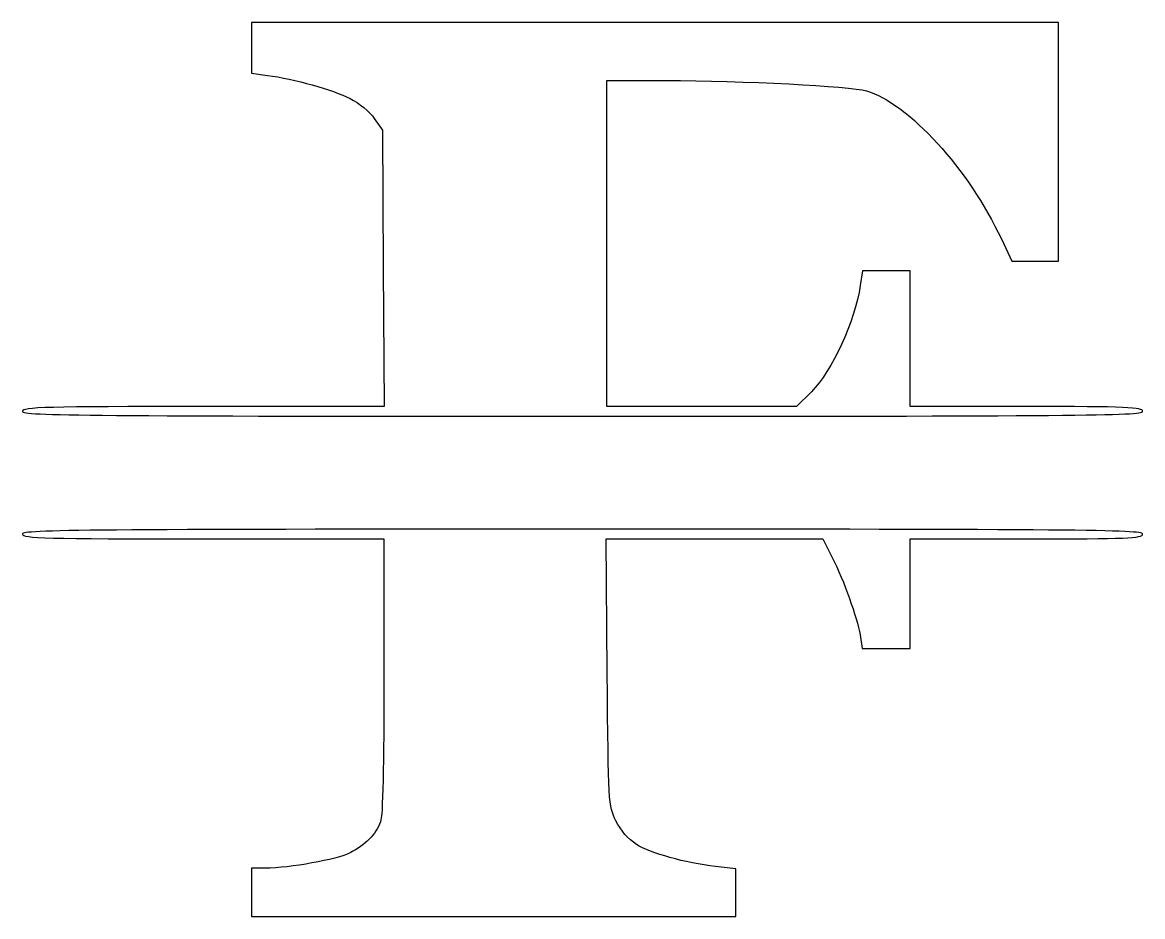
# Model space of a CAD drawing. Header units: centimetres. Extents: x -4.26 to 4.92, y -3.66 to 3.66.
import ezdxf

# ---------------------------------------------------------------- set-up
doc = ezdxf.new("R2010")
doc.units = ezdxf.units.CM
doc.header["$MEASUREMENT"] = 0
doc.layers.add('Layer 1', color=7, linetype='Continuous')

msp = doc.modelspace()

# ---------------------------------------------------------------- linework, layer by layer
at = {"layer": 'Layer 1'}
for points, knots in [([(-4.26159, 0.47625), (-4.26159, 0.51106), (-4.07923, 0.51594), (-2.77911, 0.51594), (-2.77911, 0.51594), (-2.77911, 0.51594), (-1.29663, 0.51594), (-1.29663, 0.51594), (-1.29663, 0.51594), (-1.29663, 0.51594), (-1.30406, 1.64901), (-1.30406, 1.64901), (-1.30406, 1.64901), (-1.30406, 1.64901), (-1.31149, 2.78208), (-1.31149, 2.78208), (-1.31149, 2.78208), (-1.31149, 2.78208), (-1.37739, 2.87822), (-1.37739, 2.87822), (-1.37739, 2.87822), (-1.41487, 2.9329), (-1.50044, 3.00318), (-1.57583, 3.04119), (-1.57583, 3.04119), (-1.71723, 3.11249), (-2.0371, 3.20207), (-2.25215, 3.2306), (-2.25215, 3.2306), (-2.25215, 3.2306), (-2.38305, 3.24796), (-2.38305, 3.24796), (-2.38305, 3.24796), (-2.38305, 3.24796), (-2.38305, 3.45622), (-2.38305, 3.45622), (-2.38305, 3.45622), (-2.38305, 3.45622), (-2.38305, 3.66448), (-2.38305, 3.66448), (-2.38305, 3.66448), (-2.38305, 3.66448), (0.92424, 3.66448), (0.92424, 3.66448), (0.92424, 3.66448), (0.92424, 3.66448), (4.23153, 3.66448), (4.23153, 3.66448), (4.23153, 3.66448), (4.23153, 3.66448), (4.23153, 2.68552), (4.23153, 2.68552), (4.23153, 2.68552), (4.23153, 2.68552), (4.23153, 1.70656), (4.23153, 1.70656), (4.23153, 1.70656), (4.23153, 1.70656), (4.03932, 1.70656), (4.03932, 1.70656), (4.03932, 1.70656), (4.03932, 1.70656), (3.84711, 1.70656), (3.84711, 1.70656), (3.84711, 1.70656), (3.84711, 1.70656), (3.76191, 1.88944), (3.76191, 1.88944), (3.76191, 1.88944), (3.49688, 2.4583), (2.99862, 3.00527), (2.65594, 3.10354), (2.65594, 3.10354), (2.52054, 3.14237), (1.64197, 3.18739), (1.01023, 3.18787), (1.01023, 3.18787), (1.01023, 3.18787), (0.52737, 3.18824), (0.52737, 3.18824), (0.52737, 3.18824), (0.52737, 3.18824), (0.52737, 1.85209), (0.52737, 1.85209), (0.52737, 1.85209), (0.52737, 1.85209), (0.52737, 0.51594), (0.52737, 0.51594), (0.52737, 0.51594), (0.52737, 0.51594), (1.3058, 0.51594), (1.3058, 0.51594), (1.3058, 0.51594), (1.3058, 0.51594), (2.08423, 0.51594), (2.08423, 0.51594), (2.08423, 0.51594), (2.08423, 0.51594), (2.2047, 0.63641), (2.2047, 0.63641), (2.2047, 0.63641), (2.37313, 0.80484), (2.56167, 1.21435), (2.60557, 1.50711), (2.60557, 1.50711), (2.60557, 1.50711), (2.62358, 1.62718), (2.62358, 1.62718), (2.62358, 1.62718), (2.62358, 1.62718), (2.81901, 1.62718), (2.81901, 1.62718), (2.81901, 1.62718), (2.81901, 1.62718), (3.01444, 1.62718), (3.01444, 1.62718), (3.01444, 1.62718), (3.01444, 1.62718), (3.01444, 1.07155), (3.01444, 1.07155), (3.01444, 1.07155), (3.01444, 1.07155), (3.01444, 0.51592), (3.01444, 0.51592), (3.01444, 0.51592), (3.01444, 0.51592), (3.96694, 0.51592), (3.96694, 0.51592), (3.96694, 0.51592), (4.79597, 0.51592), (4.91944, 0.51078), (4.91944, 0.47623), (4.91944, 0.47623), (4.91944, 0.4411), (4.39174, 0.43654), (0.32892, 0.43654), (0.32892, 0.43654), (-3.7339, 0.43654), (-4.2616, 0.4411), (-4.2616, 0.47623), (-4.2616, 0.47623), (-4.2616, 0.47623), (-4.26159, 0.47625), (-4.26159, 0.47625)], [0, 0, 0, 0, 0.027027, 0.027027, 0.027027, 0.027027, 0.0540541, 0.0540541, 0.0540541, 0.0540541, 0.0810811, 0.0810811, 0.0810811, 0.0810811, 0.1081081, 0.1081081, 0.1081081, 0.1081081, 0.1351351, 0.1351351, 0.1351351, 0.1351351, 0.1621622, 0.1621622, 0.1621622, 0.1621622, 0.1891892, 0.1891892, 0.1891892, 0.1891892, 0.2162162, 0.2162162, 0.2162162, 0.2162162, 0.2432432, 0.2432432, 0.2432432, 0.2432432, 0.2702703, 0.2702703, 0.2702703, 0.2702703, 0.2972973, 0.2972973, 0.2972973, 0.2972973, 0.3243243, 0.3243243, 0.3243243, 0.3243243, 0.3513514, 0.3513514, 0.3513514, 0.3513514, 0.3783784, 0.3783784, 0.3783784, 0.3783784, 0.4054054, 0.4054054, 0.4054054, 0.4054054, 0.4324324, 0.4324324, 0.4324324, 0.4324324, 0.4594595, 0.4594595, 0.4594595, 0.4594595, 0.4864865, 0.4864865, 0.4864865, 0.4864865, 0.5135135, 0.5135135, 0.5135135, 0.5135135, 0.5405405, 0.5405405, 0.5405405, 0.5405405, 0.5675676, 0.5675676, 0.5675676, 0.5675676, 0.5945946, 0.5945946, 0.5945946, 0.5945946, 0.6216216, 0.6216216, 0.6216216, 0.6216216, 0.6486486, 0.6486486, 0.6486486, 0.6486486, 0.6756757, 0.6756757, 0.6756757, 0.6756757, 0.7027027, 0.7027027, 0.7027027, 0.7027027, 0.7297297, 0.7297297, 0.7297297, 0.7297297, 0.7567568, 0.7567568, 0.7567568, 0.7567568, 0.7837838, 0.7837838, 0.7837838, 0.7837838, 0.8108108, 0.8108108, 0.8108108, 0.8108108, 0.8378378, 0.8378378, 0.8378378, 0.8378378, 0.8648649, 0.8648649, 0.8648649, 0.8648649, 0.8918919, 0.8918919, 0.8918919, 0.8918919, 0.9189189, 0.9189189, 0.9189189, 0.9189189, 0.9459459, 0.9459459, 0.9459459, 0.9459459, 1, 1, 1, 1]), ([(-2.38304, -3.46604), (-2.38304, -3.46604), (-2.38304, -3.2676), (-2.38304, -3.2676), (-2.38304, -3.2676), (-2.38304, -3.2676), (-2.27059, -3.26741), (-2.27059, -3.26741), (-2.27059, -3.26741), (-2.07065, -3.26708), (-1.68378, -3.19702), (-1.57557, -3.14154), (-1.57557, -3.14154), (-1.45033, -3.07733), (-1.36514, -2.99092), (-1.32646, -2.88884), (-1.32646, -2.88884), (-1.30808, -2.84034), (-1.29824, -2.42266), (-1.29824, -1.6916), (-1.29824, -1.6916), (-1.29824, -1.6916), (-1.29824, -0.56884), (-1.29824, -0.56884), (-1.29824, -0.56884), (-1.29824, -0.56884), (-2.77991, -0.56884), (-2.77991, -0.56884), (-2.77991, -0.56884), (-4.07931, -0.56884), (-4.26158, -0.56396), (-4.26158, -0.52915), (-4.26158, -0.52915), (-4.26158, -0.49402), (-3.73388, -0.48946), (0.32894, -0.48946), (0.32894, -0.48946), (4.39176, -0.48946), (4.91946, -0.49402), (4.91946, -0.52915), (4.91946, -0.52915), (4.91946, -0.56369), (4.79599, -0.56884), (3.96696, -0.56884), (3.96696, -0.56884), (3.96696, -0.56884), (3.01446, -0.56884), (3.01446, -0.56884), (3.01446, -0.56884), (3.01446, -0.56884), (3.01446, -1.01863), (3.01446, -1.01863), (3.01446, -1.01863), (3.01446, -1.01863), (3.01446, -1.46842), (3.01446, -1.46842), (3.01446, -1.46842), (3.01446, -1.46842), (2.81835, -1.46842), (2.81835, -1.46842), (2.81835, -1.46842), (2.81835, -1.46842), (2.62224, -1.46842), (2.62224, -1.46842), (2.62224, -1.46842), (2.62224, -1.46842), (2.60347, -1.35597), (2.60347, -1.35597), (2.60347, -1.35597), (2.57924, -1.21078), (2.47294, -0.91434), (2.37577, -0.72097), (2.37577, -0.72097), (2.37577, -0.72097), (2.29932, -0.56883), (2.29932, -0.56883), (2.29932, -0.56883), (2.29932, -0.56883), (1.41152, -0.56883), (1.41152, -0.56883), (1.41152, -0.56883), (1.41152, -0.56883), (0.52372, -0.56883), (0.52372, -0.56883), (0.52372, -0.56883), (0.52372, -0.56883), (0.53216, -1.66024), (0.53216, -1.66024), (0.53216, -1.66024), (0.54057, -2.74677), (0.54089, -2.75222), (0.6033, -2.87899), (0.6033, -2.87899), (0.64346, -2.96056), (0.70362, -3.03008), (0.77066, -3.07241), (0.77066, -3.07241), (0.88775, -3.14633), (1.17057, -3.22532), (1.42034, -3.25388), (1.42034, -3.25388), (1.42034, -3.25388), (1.5857, -3.27278), (1.5857, -3.27278), (1.5857, -3.27278), (1.5857, -3.27278), (1.5857, -3.46862), (1.5857, -3.46862), (1.5857, -3.46862), (1.5857, -3.46862), (1.5857, -3.66446), (1.5857, -3.66446), (1.5857, -3.66446), (1.5857, -3.66446), (-0.39868, -3.66446), (-0.39868, -3.66446), (-0.39868, -3.66446), (-0.39868, -3.66446), (-2.38306, -3.66446), (-2.38306, -3.66446), (-2.38306, -3.66446), (-2.38306, -3.66446), (-2.38306, -3.46602), (-2.38306, -3.46602), (-2.38306, -3.46602), (-2.38306, -3.46602), (-2.38304, -3.46604), (-2.38304, -3.46604)], [0, 0, 0, 0, 0.030303, 0.030303, 0.030303, 0.030303, 0.0606061, 0.0606061, 0.0606061, 0.0606061, 0.0909091, 0.0909091, 0.0909091, 0.0909091, 0.1212121, 0.1212121, 0.1212121, 0.1212121, 0.1515152, 0.1515152, 0.1515152, 0.1515152, 0.1818182, 0.1818182, 0.1818182, 0.1818182, 0.2121212, 0.2121212, 0.2121212, 0.2121212, 0.2424242, 0.2424242, 0.2424242, 0.2424242, 0.2727273, 0.2727273, 0.2727273, 0.2727273, 0.3030303, 0.3030303, 0.3030303, 0.3030303, 0.3333333, 0.3333333, 0.3333333, 0.3333333, 0.3636364, 0.3636364, 0.3636364, 0.3636364, 0.3939394, 0.3939394, 0.3939394, 0.3939394, 0.4242424, 0.4242424, 0.4242424, 0.4242424, 0.4545455, 0.4545455, 0.4545455, 0.4545455, 0.4848485, 0.4848485, 0.4848485, 0.4848485, 0.5151515, 0.5151515, 0.5151515, 0.5151515, 0.5454545, 0.5454545, 0.5454545, 0.5454545, 0.5757576, 0.5757576, 0.5757576, 0.5757576, 0.6060606, 0.6060606, 0.6060606, 0.6060606, 0.6363636, 0.6363636, 0.6363636, 0.6363636, 0.6666667, 0.6666667, 0.6666667, 0.6666667, 0.6969697, 0.6969697, 0.6969697, 0.6969697, 0.7272727, 0.7272727, 0.7272727, 0.7272727, 0.7575758, 0.7575758, 0.7575758, 0.7575758, 0.7878788, 0.7878788, 0.7878788, 0.7878788, 0.8181818, 0.8181818, 0.8181818, 0.8181818, 0.8484848, 0.8484848, 0.8484848, 0.8484848, 0.8787879, 0.8787879, 0.8787879, 0.8787879, 0.9090909, 0.9090909, 0.9090909, 0.9090909, 0.9393939, 0.9393939, 0.9393939, 0.9393939, 1, 1, 1, 1])]:
    msp.add_open_spline(points, degree=3, knots=knots, dxfattribs=at)

doc.saveas('drawing.dxf')
